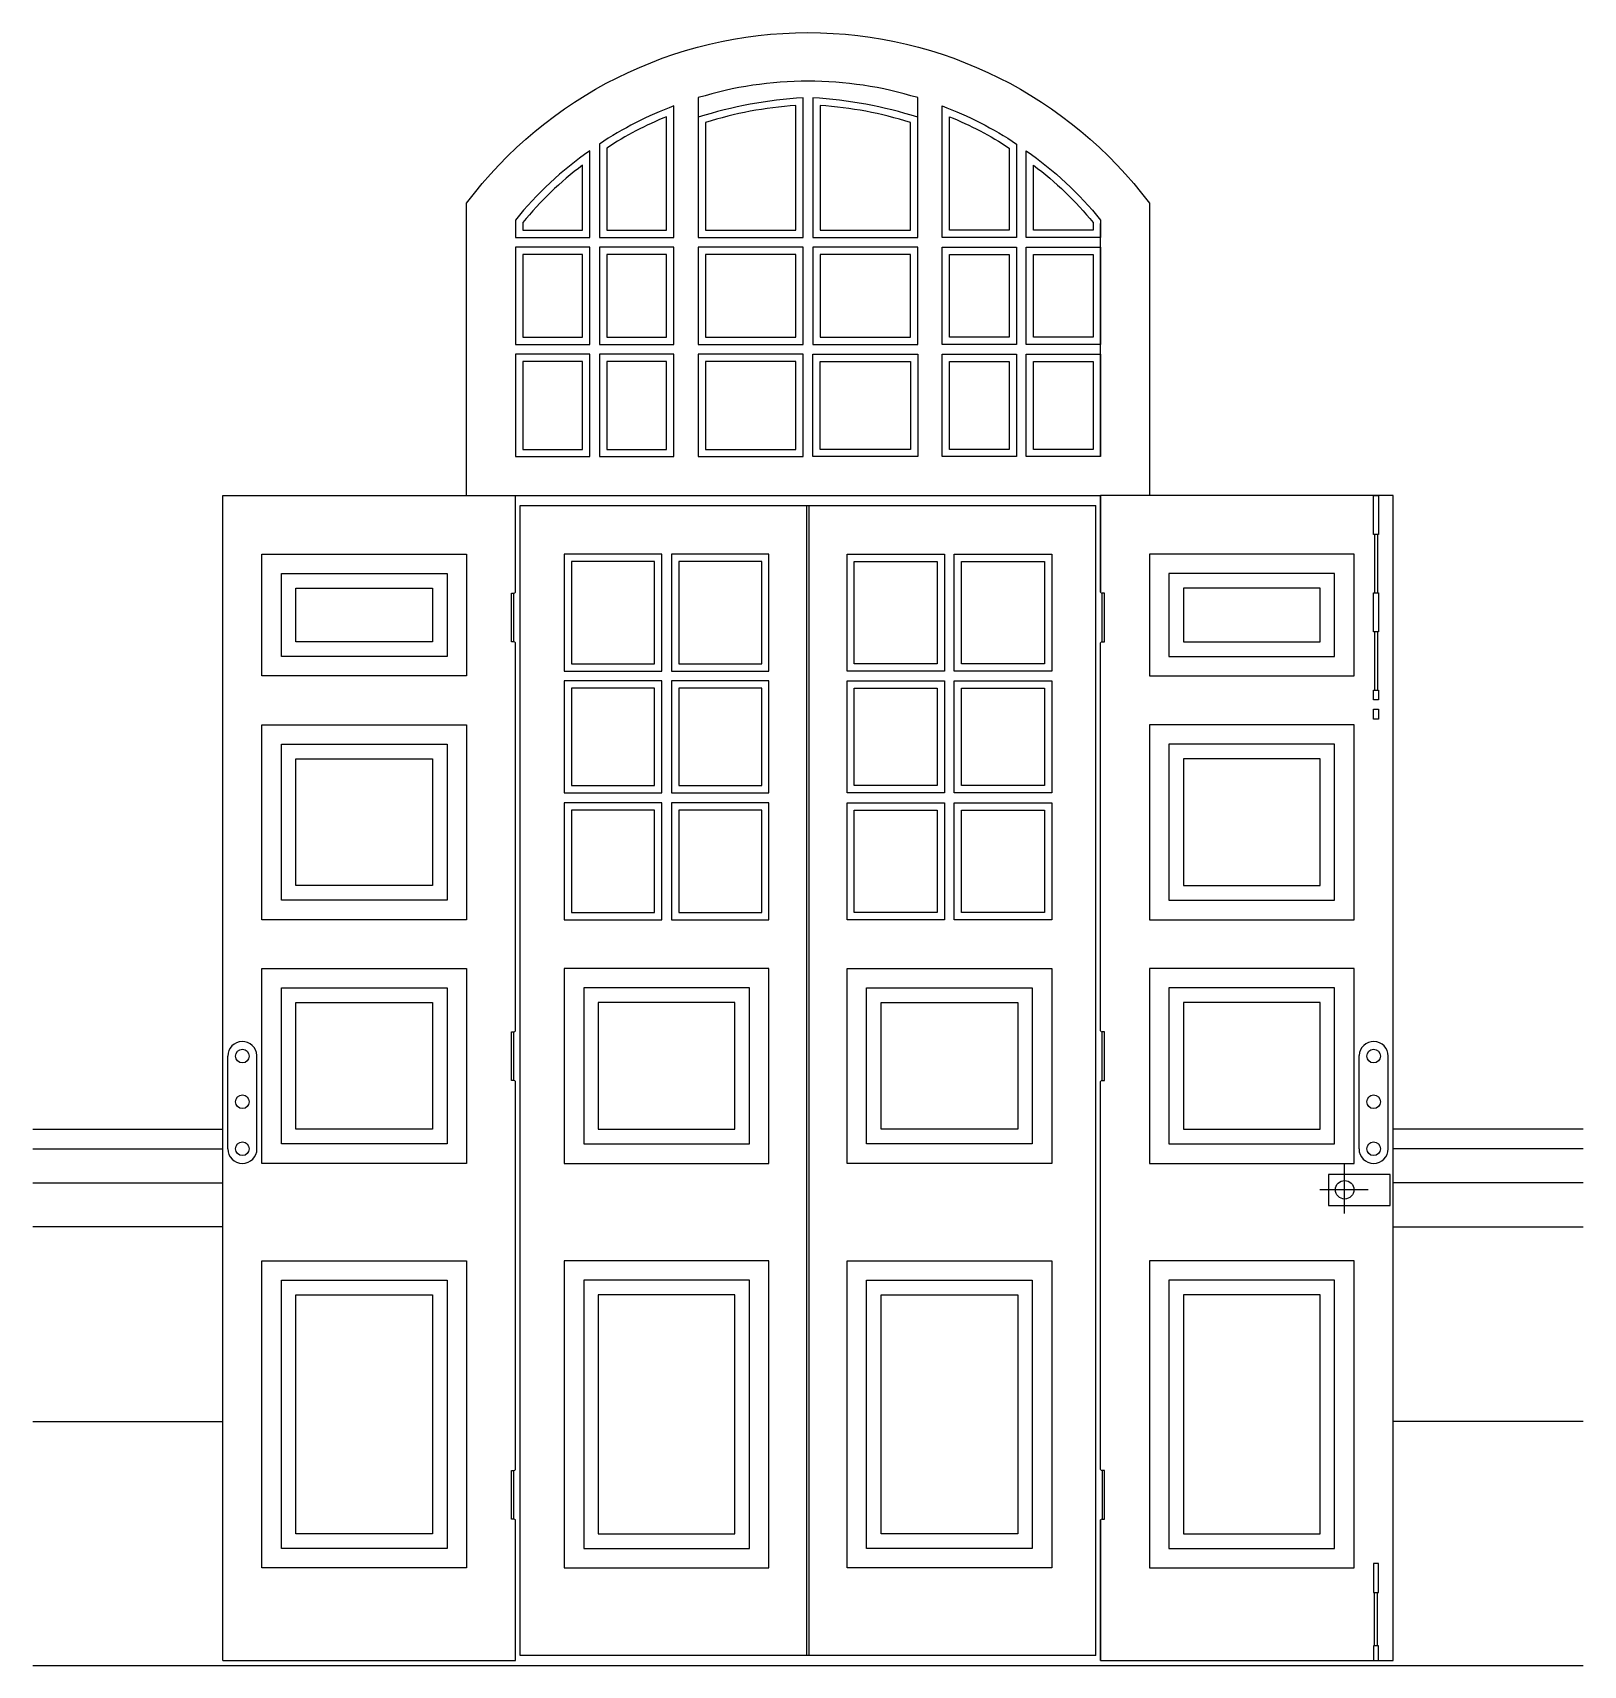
# Model space of a CAD drawing. Header units: metres. Extents: x -5348 to -1532, y -8 to 4012.
import ezdxf

# ---------------------------------------------------------------- set-up
doc = ezdxf.new("R2010")
doc.units = ezdxf.units.M
for name, color, linetype in [('2', 2, 'Continuous'), ('3', 3, 'Continuous'), ('7', 7, 'Continuous'), ('BH', 3, 'Continuous')]:
    doc.layers.add(name, color=color, linetype=linetype)

msp = doc.modelspace()

# ---------------------------------------------------------------- hatches: boundary and pattern name
at = {"layer": 'BH'}
h = msp.add_hatch(dxfattribs=at)
h.set_pattern_fill('AR-RROOF', scale=500)
h.paths.add_polyline_path([(-3470.07, 3832.48, 0.06), (-3692.07, 3790.57), (-3692.07, 3525.86), (-3470.07, 3525.86)])
h.paths.add_polyline_path([(-3470.07, 3465.86), (-3692.07, 3465.86), (-3692.07, 3261.86), (-3470.07, 3261.86)])
h.paths.add_polyline_path([(-3188.07, 3790.57, 0.06), (-3410.07, 3832.48), (-3410.07, 3525.86), (-3188.07, 3525.86)])
h.paths.add_polyline_path([(-3188.07, 3465.86), (-3410.07, 3465.86), (-3410.07, 3261.86), (-3188.07, 3261.86)])
h.paths.add_polyline_path([(-3410.07, 3201.86), (-3410.07, 2985.86), (-3188.07, 2985.86), (-3188.07, 3201.86)])
h.paths.add_polyline_path([(-3470.07, 3201.86), (-3692.07, 3201.86), (-3692.07, 2985.86), (-3470.07, 2985.86)])
h.paths.add_polyline_path([(-3935.07, 2985.86), (-3788.07, 2985.86), (-3788.07, 3201.86), (-3935.07, 3201.86)])
h.paths.add_polyline_path([(-3995.07, 3201.86), (-4142.07, 3201.86), (-4142.07, 2985.86), (-3995.07, 2985.86)])
h.paths.add_polyline_path([(-3995.07, 3261.86), (-3995.07, 3465.86), (-4142.07, 3465.86), (-4142.07, 3261.86)])
h.paths.add_polyline_path([(-3935.07, 3261.86), (-3788.07, 3261.86), (-3788.07, 3465.86), (-3935.07, 3465.86)])
h.paths.add_polyline_path([(-3935.07, 3727.84), (-3935.07, 3525.86), (-3788.07, 3525.86), (-3788.07, 3804.86, 0.05)])
h.paths.add_polyline_path([(-3995.07, 3685.54, 0.06), (-4142.07, 3544.05), (-4142.07, 3525.86), (-3995.07, 3525.86)])
h.paths.add_polyline_path([(-2945.07, 3727.84, 0.05), (-3092.07, 3804.86), (-3092.07, 3525.86), (-2945.07, 3525.86)])
h.paths.add_polyline_path([(-2885.07, 3685.54), (-2885.07, 3525.86), (-2738.07, 3525.86), (-2738.07, 3544.05, 0.06)])
h.paths.add_polyline_path([(-2885.07, 3261.86), (-2738.07, 3261.86), (-2738.07, 3465.86), (-2885.07, 3465.86)])
h.paths.add_polyline_path([(-2738.07, 2985.86), (-2738.07, 3201.86), (-2885.07, 3201.86), (-2885.07, 2985.86)])
h.paths.add_polyline_path([(-2945.07, 3465.86), (-3092.07, 3465.86), (-3092.07, 3261.86), (-2945.07, 3261.86)])
h.paths.add_polyline_path([(-2945.07, 3201.86), (-3092.07, 3201.86), (-3092.07, 2985.86), (-2945.07, 2985.86)])

# ---------------------------------------------------------------- linework, layer by layer
at = {"layer": '2'}
msp.add_line((-5348.07, -8.14), (-1532.07, -8.14), dxfattribs=at)
at = {"layer": '3'}
for p, q in [((-4160.07, 2871.86), (-2720.07, 2871.86)), ((-3442.57, 15.86), (-3442.57, 2847.86)), ((-3437.57, 15.86), (-3437.57, 2847.86)), ((-2046.08, 2775.86), (-2046.08, 2632.75)), ((-2038.88, 2775.86), (-2038.88, 2632.75)), ((-2046.08, 2536.75), (-2046.08, 2393.13)), ((-2038.88, 2536.75), (-2038.88, 2393.13)), ((-4868.07, 1263.86), (-4868.07, 1491.86)), ((-4796.07, 1263.86), (-4796.07, 1493.63)), ((-2084.07, 1263.86), (-2084.07, 1493.63)), ((-2012.07, 1263.86), (-2012.07, 1491.86)), ((-5348.07, 1263.86), (-4880.07, 1263.86)), ((-1532.07, 1263.86), (-2000.07, 1263.86)), ((-2119.43, 1104.39), (-2119.43, 1227.86)), ((-5348.07, 1179.86), (-4880.07, 1179.86)), ((-1532.07, 1179.86), (-2000.07, 1179.86)), ((-2061.65, 1162.81), (-2180.3, 1162.81)), ((-2046.08, 39.86), (-2046.08, 170.97)), ((-2038.88, 39.86), (-2038.88, 170.97))]:
    msp.add_line(p, q, dxfattribs=at)
for points in [[(-3692.07, 3525.86), (-3470.07, 3525.86), (-3470.07, 3832.48, 0.06), (-3692.07, 3790.57)], [(-3410.07, 3832.48), (-3410.07, 3525.86), (-3188.07, 3525.86), (-3188.07, 3790.57, 0.06)], [(-3935.07, 3525.86), (-3788.07, 3525.86), (-3788.07, 3804.86, 0.05), (-3935.07, 3727.84)], [(-2945.07, 3525.86), (-3092.07, 3525.86), (-3092.07, 3804.86, -0.05), (-2945.07, 3727.84)], [(-3995.07, 3685.54, 0.06), (-4142.07, 3544.05), (-4142.07, 3525.86), (-3995.07, 3525.86)], [(-2885.07, 3685.54, -0.06), (-2738.07, 3544.05), (-2738.07, 3525.86), (-2885.07, 3525.86)]]:
    msp.add_lwpolyline(points, format="xyb", close=True, dxfattribs=at)
for points in [[(-4142.07, 3261.86), (-3995.07, 3261.86), (-3995.07, 3465.86), (-4142.07, 3465.86)], [(-3935.07, 3261.86), (-3788.07, 3261.86), (-3788.07, 3465.86), (-3935.07, 3465.86)], [(-3692.07, 3261.86), (-3470.07, 3261.86), (-3470.07, 3465.86), (-3692.07, 3465.86)], [(-3410.07, 3261.86), (-3188.07, 3261.86), (-3188.07, 3465.86), (-3410.07, 3465.86)], [(-2945.07, 3261.86), (-3092.07, 3261.86), (-3092.07, 3465.86), (-2945.07, 3465.86)], [(-2738.07, 3261.86), (-2885.07, 3261.86), (-2885.07, 3465.86), (-2738.07, 3465.86)], [(-4142.07, 2985.86), (-3995.07, 2985.86), (-3995.07, 3201.86), (-4142.07, 3201.86)], [(-3935.07, 2985.86), (-3788.07, 2985.86), (-3788.07, 3201.86), (-3935.07, 3201.86)], [(-3692.07, 2985.86), (-3470.07, 2985.86), (-3470.07, 3201.86), (-3692.07, 3201.86)], [(-3188.07, 3201.86), (-3188.07, 2985.86), (-3410.07, 2985.86), (-3410.07, 3201.86)], [(-2945.07, 2985.86), (-3092.07, 2985.86), (-3092.07, 3201.86), (-2945.07, 3201.86)], [(-2738.07, 2985.86), (-2885.07, 2985.86), (-2885.07, 3201.86), (-2738.07, 3201.86)], [(-2048.48, 2871.86), (-2036.48, 2871.86), (-2036.48, 2775.86), (-2048.48, 2775.86)], [(-3818.07, 2457.86), (-3818.07, 2709.86), (-4022.07, 2709.86), (-4022.07, 2457.86)], [(-3758.07, 2457.86), (-3554.07, 2457.86), (-3554.07, 2709.86), (-3758.07, 2709.86)], [(-3122.07, 2457.86), (-3326.07, 2457.86), (-3326.07, 2709.86), (-3122.07, 2709.86)], [(-3062.07, 2457.86), (-3062.07, 2709.86), (-2858.07, 2709.86), (-2858.07, 2457.86)], [(-4328.07, 2475.86), (-4736.07, 2475.86), (-4736.07, 2679.86), (-4328.07, 2679.86)], [(-2552.07, 2475.86), (-2144.07, 2475.86), (-2144.07, 2679.86), (-2552.07, 2679.86)], [(-2048.48, 2632.75), (-2036.48, 2632.75), (-2036.48, 2536.75), (-2048.48, 2536.75)], [(-4022.07, 2157.86), (-3818.07, 2157.86), (-3818.07, 2397.86), (-4022.07, 2397.86)], [(-3758.07, 2157.86), (-3554.07, 2157.86), (-3554.07, 2397.86), (-3758.07, 2397.86)], [(-3122.07, 2157.86), (-3326.07, 2157.86), (-3326.07, 2397.86), (-3122.07, 2397.86)], [(-2858.07, 2157.86), (-3062.07, 2157.86), (-3062.07, 2397.86), (-2858.07, 2397.86)], [(-2048.48, 2393.13), (-2036.48, 2393.13), (-2036.48, 2369.13), (-2048.48, 2369.13)], [(-2048.48, 2345.86), (-2036.48, 2345.86), (-2036.48, 2321.86), (-2048.48, 2321.86)], [(-4736.07, 1875.86), (-4736.07, 2259.86), (-4328.07, 2259.86), (-4328.07, 1875.86)], [(-2144.07, 1875.86), (-2144.07, 2259.86), (-2552.07, 2259.86), (-2552.07, 1875.86)], [(-3818.07, 1845.86), (-3818.07, 2097.86), (-4022.07, 2097.86), (-4022.07, 1845.86)], [(-3758.07, 1845.86), (-3554.07, 1845.86), (-3554.07, 2097.86), (-3758.07, 2097.86)], [(-3122.07, 1845.86), (-3326.07, 1845.86), (-3326.07, 2097.86), (-3122.07, 2097.86)], [(-3062.07, 1845.86), (-3062.07, 2097.86), (-2858.07, 2097.86), (-2858.07, 1845.86)], [(-4328.07, 1275.86), (-4736.07, 1275.86), (-4736.07, 1659.86), (-4328.07, 1659.86)], [(-3992.07, 1275.86), (-3584.07, 1275.86), (-3584.07, 1659.86), (-3992.07, 1659.86)], [(-2888.07, 1275.86), (-3296.07, 1275.86), (-3296.07, 1659.86), (-2888.07, 1659.86)], [(-2552.07, 1275.86), (-2144.07, 1275.86), (-2144.07, 1659.86), (-2552.07, 1659.86)], [(-2159.22, 1123.79), (-2007.38, 1123.79), (-2007.38, 1200.28), (-2159.22, 1200.28)], [(-4328.07, 279.86), (-4736.07, 279.86), (-4736.07, 939.86), (-4328.07, 939.86)], [(-3992.07, 279.86), (-3584.07, 279.86), (-3584.07, 939.86), (-3992.07, 939.86)], [(-2888.07, 279.86), (-3296.07, 279.86), (-3296.07, 939.86), (-2888.07, 939.86)], [(-2552.07, 279.86), (-2144.07, 279.86), (-2144.07, 939.86), (-2552.07, 939.86)], [(-2048.48, 170.97), (-2036.48, 170.97), (-2036.48, 242.97), (-2048.48, 242.97)], [(-2048.48, 3.86), (-2036.48, 3.86), (-2036.48, 39.86), (-2048.48, 39.86)]]:
    msp.add_lwpolyline(points, close=True, dxfattribs=at)
for centre, radius in [((-4832.07, 1491.86), 16.8), ((-2048.07, 1491.86), 16.8), ((-4832.07, 1379.41), 16.8), ((-2048.07, 1379.41), 16.8), ((-4832.07, 1263.86), 16.8), ((-2048.07, 1263.86), 16.8), ((-2119.43, 1162.81), 22.8)]:
    msp.add_circle(centre, radius, dxfattribs=at)
for centre, radius, start, end in [((-4832.04, 1491.84), 36.02, 2.85, 179.96), ((-2048.09, 1491.84), 36.02, 0.04, 177.15), ((-4832.07, 1263.86), 36, 180, 0), ((-2048.07, 1263.86), 36, 180, 0)]:
    msp.add_arc(centre, radius, start, end, dxfattribs=at)
at = {"layer": '7'}
for p, q in [((-4160.07, 3542.33), (-4160.07, 3507.86)), ((-2720.07, 2967.86), (-2720.07, 3542.33)), ((-2720.07, 3542.33), (-2720.07, 3507.86)), ((-4880.07, 3.86), (-4880.07, 2871.86)), ((-4880.07, 2871.86), (-4160.07, 2871.86)), ((-4160.07, 2633.97), (-4160.07, 2871.86)), ((-4148.07, 15.86), (-4148.07, 2847.86)), ((-4148.07, 2847.86), (-2732.07, 2847.86)), ((-2732.07, 15.86), (-2732.07, 2847.86)), ((-4169.67, 2511.86), (-4169.67, 2631.86)), ((-4169.67, 2631.86), (-4163.67, 2631.86)), ((-4163.67, 2511.86), (-4163.67, 2631.86)), ((-2716.47, 2511.86), (-2716.47, 2631.86)), ((-2710.47, 2631.86), (-2716.47, 2631.86)), ((-2710.47, 2511.86), (-2710.47, 2631.86)), ((-4163.67, 2511.86), (-4169.67, 2511.86)), ((-4160.07, 1553.97), (-4160.07, 2509.75)), ((-2720.07, 1553.97), (-2720.07, 2509.75)), ((-2716.47, 2511.86), (-2710.47, 2511.86)), ((-4169.67, 1431.86), (-4169.67, 1551.86)), ((-4169.67, 1551.86), (-4163.67, 1551.86)), ((-4163.67, 1431.86), (-4163.67, 1551.86)), ((-2716.47, 1431.86), (-2716.47, 1551.86)), ((-2710.47, 1551.86), (-2716.47, 1551.86)), ((-2710.47, 1431.86), (-2710.47, 1551.86)), ((-4163.67, 1431.86), (-4169.67, 1431.86)), ((-4160.07, 473.97), (-4160.07, 1429.75)), ((-2720.07, 473.97), (-2720.07, 1429.75)), ((-2720.07, 473.97), (-2720.07, 1429.75)), ((-2716.47, 1431.86), (-2710.47, 1431.86)), ((-5348.07, 1311.86), (-4880.07, 1311.86)), ((-1532.07, 1311.86), (-2000.07, 1311.86)), ((-4880.07, 1071.86), (-5348.07, 1071.86)), ((-2000.07, 1071.86), (-1532.07, 1071.86)), ((-4169.67, 351.86), (-4169.67, 471.86)), ((-4169.67, 471.86), (-4163.67, 471.86)), ((-4163.67, 351.86), (-4163.67, 471.86)), ((-2716.47, 471.86), (-2716.47, 351.86)), ((-2710.47, 471.86), (-2716.47, 471.86)), ((-2710.47, 351.86), (-2710.47, 471.86)), ((-4163.67, 351.86), (-4169.67, 351.86)), ((-4160.07, 3.86), (-4160.07, 349.75)), ((-2716.47, 351.86), (-2710.47, 351.86)), ((-4880.07, 3.86), (-4160.07, 3.86)), ((-2732.07, 15.86), (-4148.07, 15.86))]:
    msp.add_line(p, q, dxfattribs=at)
for points in [[(-4280.07, 2871.86), (-4280.07, 3591.86, -0.5), (-2600.07, 3591.86), (-2600.07, 2871.86)], [(-3170.07, 3803.8), (-3170.07, 3851.8, 0.15), (-3710.07, 3851.8), (-3710.07, 3803.8)]]:
    msp.add_lwpolyline(points, format="xyb", dxfattribs=at)
for points in [[(-3953.07, 3507.86), (-3770.07, 3507.86), (-3770.07, 3831.34, 0.06), (-3953.07, 3737.57)], [(-3710.07, 3507.86), (-3452.07, 3507.86), (-3452.07, 3851.73, 0.06), (-3710.07, 3803.8)], [(-3428.07, 3851.73), (-3428.07, 3507.86), (-3170.07, 3507.86), (-3170.07, 3803.8, 0.06)], [(-2927.07, 3507.86), (-3110.07, 3507.86), (-3110.07, 3831.34, -0.06), (-2927.07, 3737.57)], [(-3977.07, 3721.16, 0.07), (-4160.07, 3550.5), (-4160.07, 3507.86), (-3977.07, 3507.86)], [(-2903.07, 3721.16, -0.07), (-2720.07, 3550.5), (-2720.07, 3507.86), (-2903.07, 3507.86)]]:
    msp.add_lwpolyline(points, format="xyb", close=True, dxfattribs=at)
for points in [[(-4160.07, 3243.86), (-3977.07, 3243.86), (-3977.07, 3483.86), (-4160.07, 3483.86)], [(-3953.07, 3243.86), (-3770.07, 3243.86), (-3770.07, 3483.86), (-3953.07, 3483.86)], [(-3710.07, 3243.86), (-3452.07, 3243.86), (-3452.07, 3483.86), (-3710.07, 3483.86)], [(-3428.07, 3243.86), (-3170.07, 3243.86), (-3170.07, 3483.86), (-3428.07, 3483.86)], [(-2927.07, 3243.86), (-3110.07, 3243.86), (-3110.07, 3483.86), (-2927.07, 3483.86)], [(-2720.07, 3243.86), (-2903.07, 3243.86), (-2903.07, 3483.86), (-2720.07, 3483.86)], [(-4160.07, 2967.86), (-3977.07, 2967.86), (-3977.07, 3219.86), (-4160.07, 3219.86)], [(-3953.07, 2967.86), (-3770.07, 2967.86), (-3770.07, 3219.86), (-3953.07, 3219.86)], [(-3710.07, 2967.86), (-3452.07, 2967.86), (-3452.07, 3219.86), (-3710.07, 3219.86)], [(-3170.07, 3219.86), (-3170.07, 2967.86), (-3428.07, 2967.86), (-3428.07, 3219.86)], [(-2927.07, 2967.86), (-3110.07, 2967.86), (-3110.07, 3219.86), (-2927.07, 3219.86)], [(-2720.07, 2967.86), (-2903.07, 2967.86), (-2903.07, 3219.86), (-2720.07, 3219.86)], [(-4280.07, 2427.86), (-4784.07, 2427.86), (-4784.07, 2727.86), (-4280.07, 2727.86)], [(-3800.07, 2439.86), (-3800.07, 2727.86), (-4040.07, 2727.86), (-4040.07, 2439.86)], [(-3776.07, 2439.86), (-3536.07, 2439.86), (-3536.07, 2727.86), (-3776.07, 2727.86)], [(-3104.07, 2439.86), (-3344.07, 2439.86), (-3344.07, 2727.86), (-3104.07, 2727.86)], [(-3080.07, 2439.86), (-3080.07, 2727.86), (-2840.07, 2727.86), (-2840.07, 2439.86)], [(-2600.07, 2427.86), (-2096.07, 2427.86), (-2096.07, 2727.86), (-2600.07, 2727.86)], [(-4364.07, 2511.86), (-4700.07, 2511.86), (-4700.07, 2643.86), (-4364.07, 2643.86)], [(-2516.07, 2511.86), (-2180.07, 2511.86), (-2180.07, 2643.86), (-2516.07, 2643.86)], [(-4040.07, 2139.86), (-3800.07, 2139.86), (-3800.07, 2415.86), (-4040.07, 2415.86)], [(-3776.07, 2139.86), (-3536.07, 2139.86), (-3536.07, 2415.86), (-3776.07, 2415.86)], [(-3104.07, 2139.86), (-3344.07, 2139.86), (-3344.07, 2415.86), (-3104.07, 2415.86)], [(-2840.07, 2139.86), (-3080.07, 2139.86), (-3080.07, 2415.86), (-2840.07, 2415.86)], [(-4784.07, 1827.86), (-4784.07, 2307.86), (-4280.07, 2307.86), (-4280.07, 1827.86)], [(-2096.07, 1827.86), (-2096.07, 2307.86), (-2600.07, 2307.86), (-2600.07, 1827.86)], [(-4700.07, 1911.86), (-4700.07, 2223.86), (-4364.07, 2223.86), (-4364.07, 1911.86)], [(-2180.07, 1911.86), (-2180.07, 2223.86), (-2516.07, 2223.86), (-2516.07, 1911.86)], [(-3800.07, 1827.86), (-3800.07, 2115.86), (-4040.07, 2115.86), (-4040.07, 1827.86)], [(-3776.07, 1827.86), (-3536.07, 1827.86), (-3536.07, 2115.86), (-3776.07, 2115.86)], [(-3104.07, 1827.86), (-3344.07, 1827.86), (-3344.07, 2115.86), (-3104.07, 2115.86)], [(-3080.07, 1827.86), (-3080.07, 2115.86), (-2840.07, 2115.86), (-2840.07, 1827.86)], [(-4280.07, 1227.86), (-4784.07, 1227.86), (-4784.07, 1707.86), (-4280.07, 1707.86)], [(-4040.07, 1227.86), (-3536.07, 1227.86), (-3536.07, 1707.86), (-4040.07, 1707.86)], [(-2840.07, 1227.86), (-3344.07, 1227.86), (-3344.07, 1707.86), (-2840.07, 1707.86)], [(-2600.07, 1227.86), (-2096.07, 1227.86), (-2096.07, 1707.86), (-2600.07, 1707.86)], [(-4364.07, 1311.86), (-4700.07, 1311.86), (-4700.07, 1623.86), (-4364.07, 1623.86)], [(-3956.07, 1311.86), (-3620.07, 1311.86), (-3620.07, 1623.86), (-3956.07, 1623.86)], [(-2924.07, 1311.86), (-3260.07, 1311.86), (-3260.07, 1623.86), (-2924.07, 1623.86)], [(-2516.07, 1311.86), (-2180.07, 1311.86), (-2180.07, 1623.86), (-2516.07, 1623.86)], [(-4280.07, 231.86), (-4784.07, 231.86), (-4784.07, 987.86), (-4280.07, 987.86)], [(-4040.07, 231.86), (-3536.07, 231.86), (-3536.07, 987.86), (-4040.07, 987.86)], [(-2840.07, 231.86), (-3344.07, 231.86), (-3344.07, 987.86), (-2840.07, 987.86)], [(-2600.07, 231.86), (-2096.07, 231.86), (-2096.07, 987.86), (-2600.07, 987.86)], [(-4364.07, 315.86), (-4700.07, 315.86), (-4700.07, 903.86), (-4364.07, 903.86)], [(-3956.07, 315.86), (-3620.07, 315.86), (-3620.07, 903.86), (-3956.07, 903.86)], [(-2924.07, 315.86), (-3260.07, 315.86), (-3260.07, 903.86), (-2924.07, 903.86)], [(-2516.07, 315.86), (-2180.07, 315.86), (-2180.07, 903.86), (-2516.07, 903.86)]]:
    msp.add_lwpolyline(points, close=True, dxfattribs=at)
for points in [[(-4160.07, 3483.86), (-4160.07, 3243.86)], [(-2720.07, 3483.86), (-2720.07, 3243.86)], [(-4160.07, 3219.86), (-4160.07, 2967.86)], [(-2720.07, 3219.86), (-2720.07, 2967.86)], [(-2720.07, 3.86), (-2720.07, 349.75), (-2720.07, 3.86), (-2000.07, 3.86), (-2000.07, 2871.86), (-2720.07, 2871.86), (-2720.07, 2633.97), (-2720.07, 2871.86)], [(-2720.07, 1553.97), (-2720.07, 2509.75)], [(-5348.07, 591.86), (-4880.07, 591.86)], [(-1532.07, 591.86), (-2000.07, 591.86)]]:
    msp.add_lwpolyline(points, dxfattribs=at)
for centre, start, end in [((-4163.55, 2635.8), 268.38, 332.37), ((-2716.58, 2635.8), 207.63, 271.62), ((-4163.55, 2507.92), 27.63, 91.62), ((-2716.58, 2507.92), 88.38, 152.37), ((-4163.55, 1555.8), 268.38, 332.37), ((-2716.58, 1555.8), 207.63, 271.62), ((-4163.55, 1427.92), 27.63, 91.62), ((-2716.58, 1427.92), 88.38, 152.37), ((-4163.55, 475.8), 268.38, 332.37), ((-2716.58, 475.8), 207.63, 271.62), ((-4163.55, 347.92), 27.63, 91.62), ((-2716.58, 347.92), 88.38, 152.37)]:
    msp.add_arc(centre, 3.94, start, end, dxfattribs=at)

doc.saveas('drawing.dxf')
